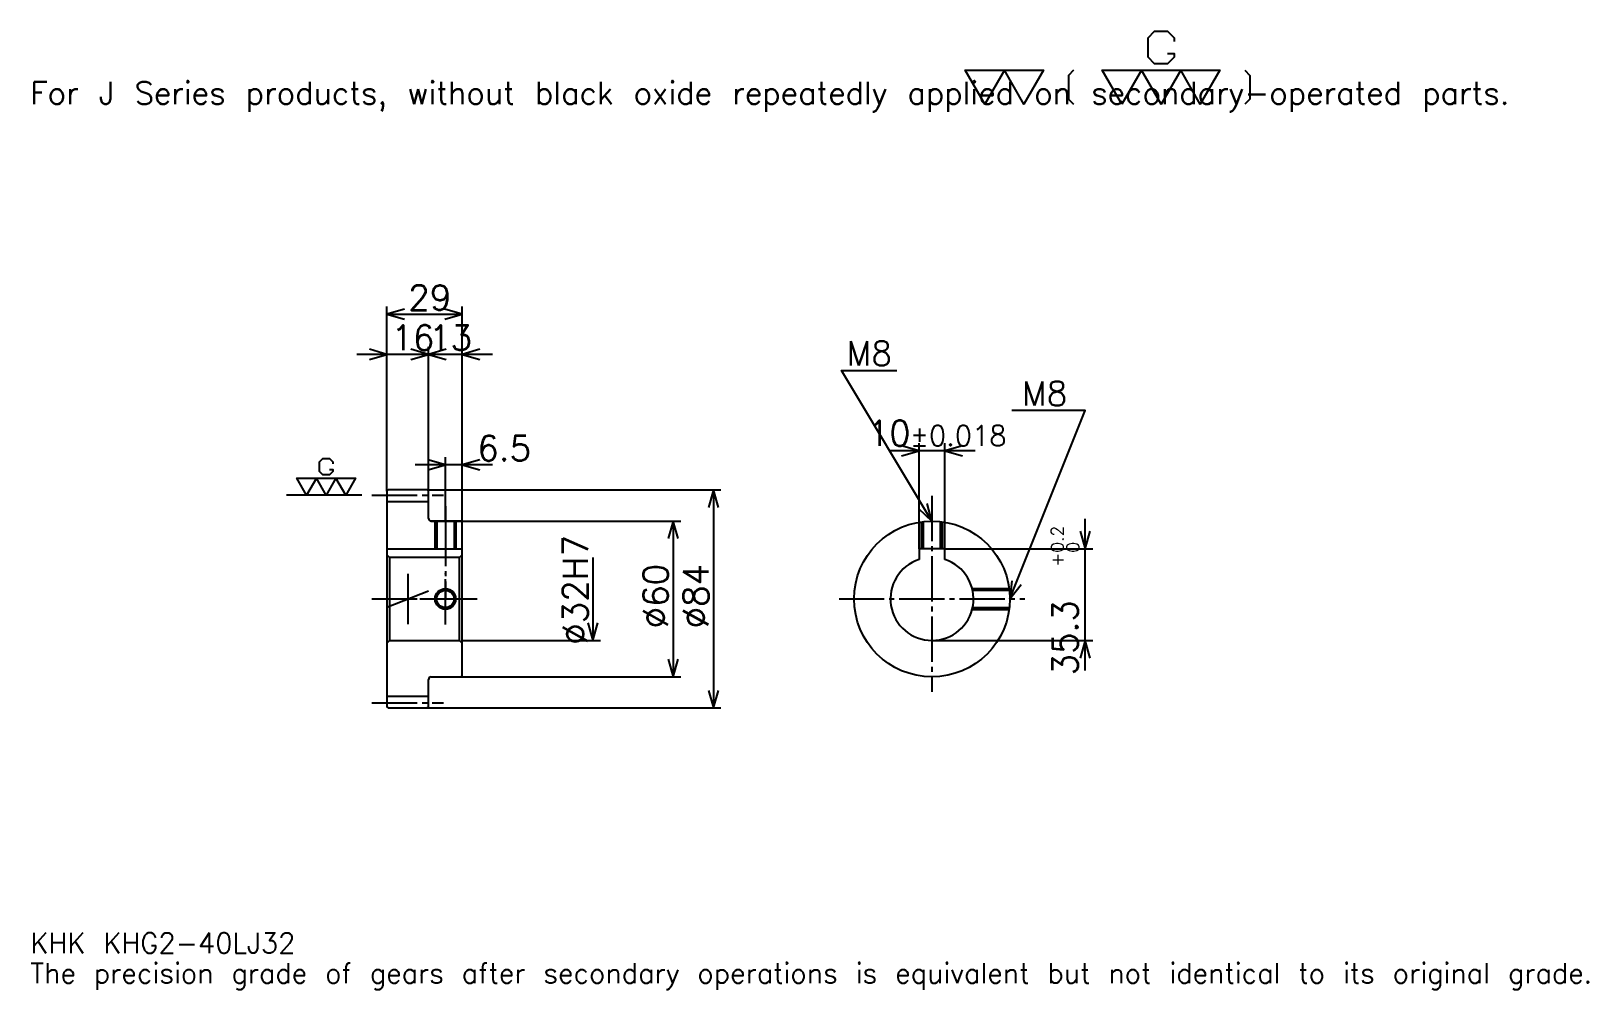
# Model space of a CAD drawing. Extents: x 20 to 620, y 7 to 376.
import ezdxf

# ---------------------------------------------------------------- set-up
doc = ezdxf.new("R2010")
doc.units = 0
doc.linetypes.add('DASHDOT', pattern=[23.217392, 17.413043, -1.934783, 1.934783, -1.934783])
doc.layers.get('0').update_dxf_attribs({"linetype": 'CONTINUOUS'})
doc.layers.add('DASHDOT', color=6, linetype='DASHDOT')
doc.styles.add('KANJI', font='TXT', dxfattribs={"bigfont": 'BIGFONT'})

msp = doc.modelspace()

# ---------------------------------------------------------------- linework, layer by layer
at = {"color": 5}
for p, q in [((156.717407, 199.684784), (156.717407, 270.304352)), ((185.717407, 199.684784), (185.717407, 270.304352)), ((156.717407, 267.402161), (185.717407, 267.402161)), ((172.717407, 199.684784), (172.717407, 254.826096)), ((184.326111, 251.92392), (145.108704, 251.92392)), ((197.326111, 251.92392), (161.108719, 251.92392)), ((361.630432, 176.984787), (361.630432, 217.67392)), ((371.630432, 176.984787), (371.630432, 217.67392)), ((179.217407, 199.684784), (179.217407, 212.260864)), ((383.239136, 214.771744), (350.021759, 214.771744)), ((197.326111, 209.358704), (167.608704, 209.358704)), ((156.717407, 199.184784), (156.717407, 199.684784)), ((172.217407, 199.684784), (185.717407, 199.684784)), ((172.717407, 199.184784), (172.717407, 199.684784)), ((179.217407, 187.684784), (179.217407, 199.684784)), ((179.217407, 187.684784), (179.217407, 199.684784)), ((185.717407, 199.684784), (285.358704, 199.684784)), ((185.717407, 187.184784), (185.717407, 199.684784)), ((282.456543, 199.684784), (282.456543, 115.684784)), ((173.717407, 187.684784), (185.717407, 187.684784)), ((185.717407, 187.684784), (269.880463, 187.684784)), ((266.978271, 187.684784), (266.978271, 127.684784)), ((425.652191, 130.07608), (425.652191, 188.593475)), ((371.630432, 176.984787), (428.554352, 176.984787)), ((236.021759, 173.684784), (236.021759, 141.684784)), ((185.717407, 141.684784), (238.923935, 141.684784)), ((366.630432, 141.684784), (428.554352, 141.684784)), ((173.717407, 127.684784), (185.717407, 127.684784)), ((185.717407, 127.684784), (269.880463, 127.684784)), ((172.217407, 115.684784), (185.717407, 115.684784)), ((185.717407, 115.684784), (285.358704, 115.684784))]:
    msp.add_line(p, q, dxfattribs=at)
at = {"color": 7}
for p, q in [((147.043488, 197.684784), (118.021759, 197.684784)), ((164.717407, 167.358704), (164.717407, 148.010864))]:
    msp.add_line(p, q, dxfattribs=at)
at = {"color": 4}
for p, q in [((156.717407, 195.184784), (172.717407, 195.184784)), ((156.717407, 176.984787), (185.717407, 176.984787)), ((184.717407, 173.684784), (185.717407, 174.684784)), ((157.717407, 173.684784), (157.717407, 141.684784)), ((184.717407, 141.684784), (185.717407, 140.684784)), ((156.717407, 120.184784), (172.717407, 120.184784))]:
    msp.add_line(p, q, dxfattribs=at)
at = {"color": 7}
for points in [[(457.382599, 367.879547), (459.897827, 367.879547), (459.897827, 366.370422), (457.382599, 363.855225), (452.352173, 363.855225), (449.836945, 366.370422), (449.836945, 373.916077), (452.352173, 376.431305), (457.382599, 376.431305), (459.897827, 373.916077), (459.897827, 372.406952)], [(386.956512, 348.260864), (379.410858, 361.339996), (409.593475, 361.339996), (402.047821, 348.260864), (394.502167, 361.339996), (386.956512, 348.260864)], [(421.163452, 361.339996), (419.151306, 359.32782), (419.151306, 350.273041), (421.163452, 348.260864)], [(439.776062, 348.260864), (432.230438, 361.339996), (477.504333, 361.339996), (469.958679, 348.260864), (462.413025, 361.339996), (454.867371, 348.260864), (447.321716, 361.339996), (439.776062, 348.260864)], [(487.062164, 361.339996), (489.074341, 359.32782), (489.074341, 350.273041), (487.062164, 348.260864)], [(134.564148, 207.494141), (135.821747, 207.494141), (135.821747, 206.739563), (134.564148, 205.481964), (132.048935, 205.481964), (130.791321, 206.739563), (130.791321, 210.51239), (132.048935, 211.770004), (134.564148, 211.770004), (135.821747, 210.51239), (135.821747, 209.757828)], [(125.760887, 197.684784), (121.98806, 204.22435), (144.625015, 204.22435), (140.852188, 197.684784), (137.079361, 204.22435), (133.306534, 197.684784), (129.533707, 204.22435), (125.760887, 197.684784)]]:
    msp.add_lwpolyline(points, dxfattribs=at)
at = {"color": 5}
for points in [[(163.489151, 269.336975), (156.717407, 267.402161), (163.489151, 265.467407)], [(178.945663, 265.467407), (185.717407, 267.402161), (178.945663, 269.336975)], [(149.945663, 249.989136), (156.717407, 251.92392), (149.945663, 253.858704)], [(165.945663, 249.989136), (172.717407, 251.92392), (165.945663, 253.858704)], [(179.489151, 253.858704), (172.717407, 251.92392), (179.489151, 249.989136)], [(192.489151, 253.858704), (185.717407, 251.92392), (192.489151, 249.989136)], [(366.630432, 187.684784), (331.804382, 245.728271), (353.086975, 245.728271)], [(396.630432, 157.684784), (425.652191, 230.25), (397.404358, 230.25)], [(354.858704, 212.83696), (361.630432, 214.771744), (354.858704, 216.706528)], [(378.402191, 216.706528), (371.630432, 214.771744), (378.402191, 212.83696)], [(172.445663, 207.42392), (179.217407, 209.358704), (172.445663, 211.293488)], [(192.489151, 211.293488), (185.717407, 209.358704), (192.489151, 207.42392)], [(284.391327, 192.91304), (282.456543, 199.684784), (280.521759, 192.91304)], [(361.487366, 192.496063), (366.630432, 187.684784), (364.805481, 194.486938)], [(268.913055, 180.91304), (266.978271, 187.684784), (265.043488, 180.91304)], [(423.717407, 183.756531), (425.652191, 176.984787), (427.586975, 183.756531)], [(397.348633, 164.690781), (396.630432, 157.684784), (400.941528, 163.253845)], [(234.086975, 148.456528), (236.021759, 141.684784), (237.956543, 148.456528)], [(427.586975, 134.91304), (425.652191, 141.684784), (423.717407, 134.91304)], [(265.043488, 134.456528), (266.978271, 127.684784), (268.913055, 134.456528)], [(280.521759, 122.456528), (282.456543, 115.684784), (284.391327, 122.456528)]]:
    msp.add_lwpolyline(points, dxfattribs=at)
at = {"color": 4}
for points in [[(172.717407, 188.684784), (172.717407, 199.184784), (172.217407, 199.684784), (157.217407, 199.684784), (156.717407, 199.184784), (156.717407, 140.684784)], [(173.717407, 127.684784), (185.217407, 127.684784), (185.717407, 128.184784), (185.717407, 187.184784), (185.217407, 187.684784), (173.717407, 187.684784)], [(175.217407, 187.684784), (175.217407, 176.984787)], [(175.89241, 187.684784), (175.89241, 176.984787)], [(182.542404, 187.684784), (182.542404, 176.984787)], [(183.217407, 187.684784), (183.217407, 176.984787)], [(362.630432, 176.984787), (362.630432, 187.416916)], [(363.30545, 176.984787), (363.30545, 187.499954)], [(369.955444, 176.984787), (369.955444, 187.499954)], [(370.630432, 176.984787), (370.630432, 187.416916)], [(156.717407, 140.684784), (157.717407, 141.684784), (184.717407, 141.684784), (184.717407, 173.684784), (157.717407, 173.684784), (156.717407, 174.684784)], [(371.630432, 172.883469), (371.630432, 176.984787), (361.630432, 176.984787), (361.630432, 172.883469)], [(382.122375, 161.684784), (396.362579, 161.684784)], [(382.281128, 161.009781), (396.445618, 161.009781)], [(382.122375, 153.684784), (396.362579, 153.684784)], [(382.281128, 154.359787), (396.445618, 154.359787)], [(156.717407, 140.684784), (156.717407, 116.184784), (157.217407, 115.684784), (172.217407, 115.684784), (172.717407, 116.184784), (172.717407, 126.684784)]]:
    msp.add_lwpolyline(points, dxfattribs=at)
for centre, radius in [((366.630432, 157.684784), 30), ((179.217407, 157.684784), 3.325)]:
    msp.add_circle(centre, radius, dxfattribs=at)
at = {"color": 7}
msp.add_circle((179.217407, 157.684784), 4, dxfattribs=at)
at = {"color": 4}
for centre, radius, start, end in [((173.717407, 188.684784), 1, 180, 270), ((366.630432, 157.684784), 16, 108.209957329, 71.790042671), ((173.717407, 126.684784), 1, 90, 180)]:
    msp.add_arc(centre, radius, start, end, dxfattribs=at)
at = {"layer": 'DASHDOT', "color": 7}
for p, q in [((150.913055, 197.684784), (178.521759, 197.684784)), ((366.630432, 197.358704), (366.630432, 121.880432)), ((179.217407, 187.684784), (179.217407, 157.684784)), ((150.913055, 157.684784), (191.521759, 157.684784)), ((156.717407, 154.533493), (172.717407, 160.836075)), ((330.826111, 157.684784), (402.434814, 157.684784)), ((150.913055, 117.684784), (178.521759, 117.684784))]:
    msp.add_line(p, q, dxfattribs=at)
for points in [[(179.217407, 193.489136), (179.217407, 171.180435)], [(179.217407, 147.880432), (179.217407, 167.489136)], [(169.413055, 157.684784), (189.021759, 157.684784)]]:
    msp.add_lwpolyline(points, dxfattribs=at)

# ---------------------------------------------------------------- texts
at = {"color": 7, "style": 'KANJI'}
for s, height, p in [('For J Series products, without black oxide repeatedly applied on secondary-operated parts.', 8.706522, (19.347826, 348.260864)), ('29', 9.673913, (164.929367, 268.950012)), ('16', 9.673913, (158.429367, 253.471741)), ('13', 9.673913, (172.929367, 253.471741)), ('M8', 9.286957, (333.739136, 247.663055)), ('M8', 9.286957, (401.273926, 232.184784)), ('10', 9.673913, (341.824615, 216.706528)), ('%%p0.018', 7.73913, (358.172363, 216.706528)), ('6.5', 9.673913, (191.521759, 210.906525)), ('KHK KHG2-40LJ32', 7.73913, (19.347826, 21.282608)), ('The precision grade of gears after secondary operations is equivalent but not identical to its original grade.', 7.73913, (19.347826, 9.673913))]:
    msp.add_text(s, height=height, dxfattribs=at).set_placement(p)
for s, height, p in [('%%c32H7', 9.673913, (234.086975, 140.029892)), ('0.2', 4.836957, (417.332642, 175.51091)), ('+', 4.836957, (417.332642, 170.093521)), ('0', 4.836957, (423.330444, 175.51091)), ('%%c60', 9.673913, (265.043488, 146.317932)), ('%%c84', 9.673913, (280.521759, 146.317932)), ('35.3', 9.673913, (422.750031, 128.220993))]:
    msp.add_text(s, height=height, rotation=90, dxfattribs=at).set_placement(p)

doc.saveas('drawing.dxf')
